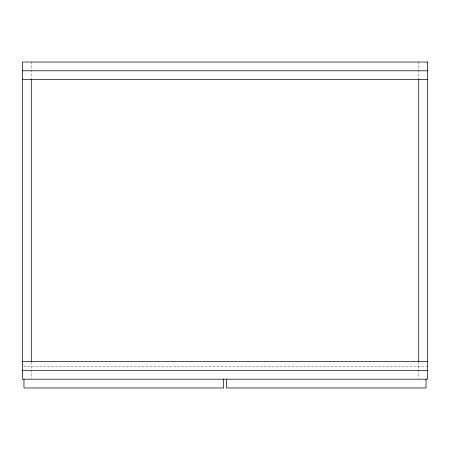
<?xml version="1.0" encoding="UTF-8"?>
<svg xmlns="http://www.w3.org/2000/svg" width="450" height="450" viewBox="0 0 450 450"><rect width="100%" height="100%" fill="white"/><g stroke="black" fill="none" stroke-linecap="round" stroke-linejoin="round"><path stroke-width="0.34" stroke-dasharray="2.25 1.69" d="M23.85 366.362L427.5 366.362M418.719 62.027L418.719 78.862M418.719 362.143L418.719 378.489M31.281 62.027L31.281 78.862M31.281 362.143L31.281 378.489"/><path stroke-width="0.67" d="M22.5 70.808L427.5 70.808M22.5 79.588L427.5 79.588M22.5 361.626L427.5 361.626M22.5 370.412L427.5 370.412M426.037 379.192L426.037 387.973L226.463 387.973L226.463 379.192M418.719 79.588L418.719 361.626M223.537 379.192L223.537 387.973L23.963 387.973L23.963 379.192M31.281 79.588L31.281 361.626M427.5 62.027L22.5 62.027L22.5 379.192L427.5 379.192L427.5 62.027"/></g></svg>
